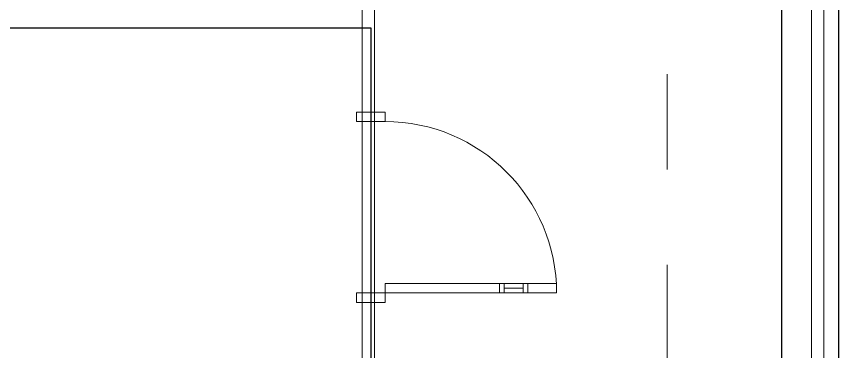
# Model space of a CAD drawing. Header units: millimetres. Extents: x 1188965 to 1321470, y -617248 to -452266.
# Drawn here: x 1305974 to 1310288, y -531378 to -529618 of the extents above; entities that cross this region are included whole.
import ezdxf

# ---------------------------------------------------------------- set-up
doc = ezdxf.new("R2010")
doc.units = ezdxf.units.MM
doc.linetypes.add('IDA - Grid Line', pattern=[3500, 2000, -500, 500, -500])
for name, color, linetype in [('000_CTCI_CR', 170, 'Continuous'), ('000_CTCI_CSA', 7, 'Continuous'), ('MOVING', 21, 'Continuous')]:
    doc.layers.add(name, color=color, linetype=linetype)
doc.layers.add('A-_ANOTGRID_E', color=7, linetype='Continuous', lineweight=9)
doc.layers.add('A-_DOOR----_E', color=7, linetype='Continuous', lineweight=9)

# ---------------------------------------------------------------- blocks, each defined once
blk = doc.blocks.new('CTCI_Building shape and Grid line')
at = {"layer": '000_CTCI_CSA', "color": 252}
for p, q in [((1040123.2, -82349.5), (1117523.2, -82349.5)), ((1040423.2, -82649.5), (1117223.2, -82649.5))]:
    blk.add_line(p, q, dxfattribs=at)
at = {"layer": 'A-_ANOTGRID_E', "color": 252, "linetype": 'IDA - Grid Line'}
blk.add_line((1129987.2, -83249.5), (1030978.1, -83249.5), dxfattribs=at)
blk = doc.blocks.new('IDA - F - Single - Swing - VP - 1000L X 2200H - DOOR TYPE - FIRE RATING-9849342-PH1 LEVEL B1 CARPARK')
at = {"layer": 'A-_DOOR----_E', "color": 252}
for p, q in [((450, 975), (400, 975)), ((400, 975), (400, 75)), ((450, 75), (450, 975)), ((400, 825), (450, 825)), ((400, 800), (450, 800)), ((425, 800), (425, 700)), ((400, 700), (450, 700)), ((400, 675), (450, 675)), ((-450, 75), (-500, 75)), ((-500, 75), (-500, -75)), ((-450, -75), (-450, 75)), ((400, 75), (450, 75)), ((500, 75), (450, 75)), ((450, 75), (450, -75)), ((500, -75), (500, 75)), ((-500, -75), (-450, -75)), ((450, -75), (500, -75))]:
    blk.add_line(p, q, dxfattribs=at)
blk.add_arc((450, 75), 900, 90, 180, dxfattribs=at)
blk.add_arc((450, 75), 900, 90, 180, dxfattribs=at)

msp = doc.modelspace()

# ---------------------------------------------------------------- linework, layer by layer
at = {"layer": '000_CTCI_CR', "color": 252}
msp.add_lwpolyline([(1298444.4, -531545.027), (1298444.4, -529678.12), (1307833.446, -529678.12), (1307833.446, -531545.027)], close=True, dxfattribs=at)
at = {"layer": 'MOVING', "color": 252, "lineweight": 13}
for points in [[(1307787.946, -516908.264), (1307787.946, -540408.264), (1310211.137, -540408.264), (1310211.137, -516908.264)], [(1307852.946, -516973.264), (1307852.946, -540343.264), (1310146.137, -540343.264), (1310146.137, -516973.264)]]:
    msp.add_lwpolyline(points, close=True, dxfattribs=at)

# ---------------------------------------------------------------- block references
at = {"layer": '000_CTCI_CSA', "color": 252, "rotation": 270}
msp.add_blockref('CTCI_Building shape and Grid line', (1392637.874, 537564.913), dxfattribs=at)
at = {"layer": 'A-_DOOR----_E', "color": 252, "lineweight": 9, "rotation": 270}
msp.add_blockref('IDA - F - Single - Swing - VP - 1000L X 2200H - DOOR TYPE - FIRE RATING-9849342-PH1 LEVEL B1 CARPARK', (1307833.446, -530620.435), dxfattribs=at)

doc.saveas('drawing.dxf')
